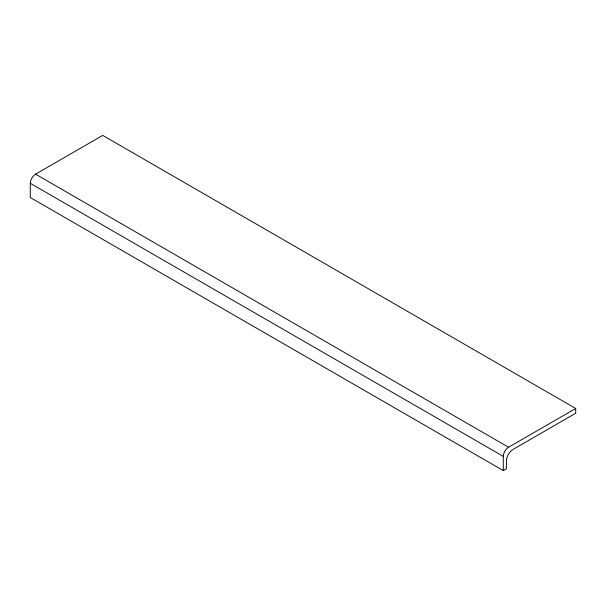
<?xml version="1.0" encoding="UTF-8"?>
<svg xmlns="http://www.w3.org/2000/svg" width="606" height="606" viewBox="0 0 606 606"><rect width="100%" height="100%" fill="white"/><g stroke="black" fill="none" stroke-linecap="round" stroke-linejoin="round"><path stroke-width="0.91" d="M35.58 174.164L102.717 135.403L575.7 408.482L575.7 413.254L513.108 449.394A9.507 5.492 -60 0 0 506.389 461.037L506.389 468.802L503.283 470.597L30.3 197.518L30.3 183.307A7.469 4.31 -60 0 1 35.58 174.164L508.563 447.243L575.7 408.482M30.3 183.307L503.283 456.386L503.283 470.597M503.283 456.386A7.469 4.31 -60 0 1 508.563 447.243"/></g></svg>
